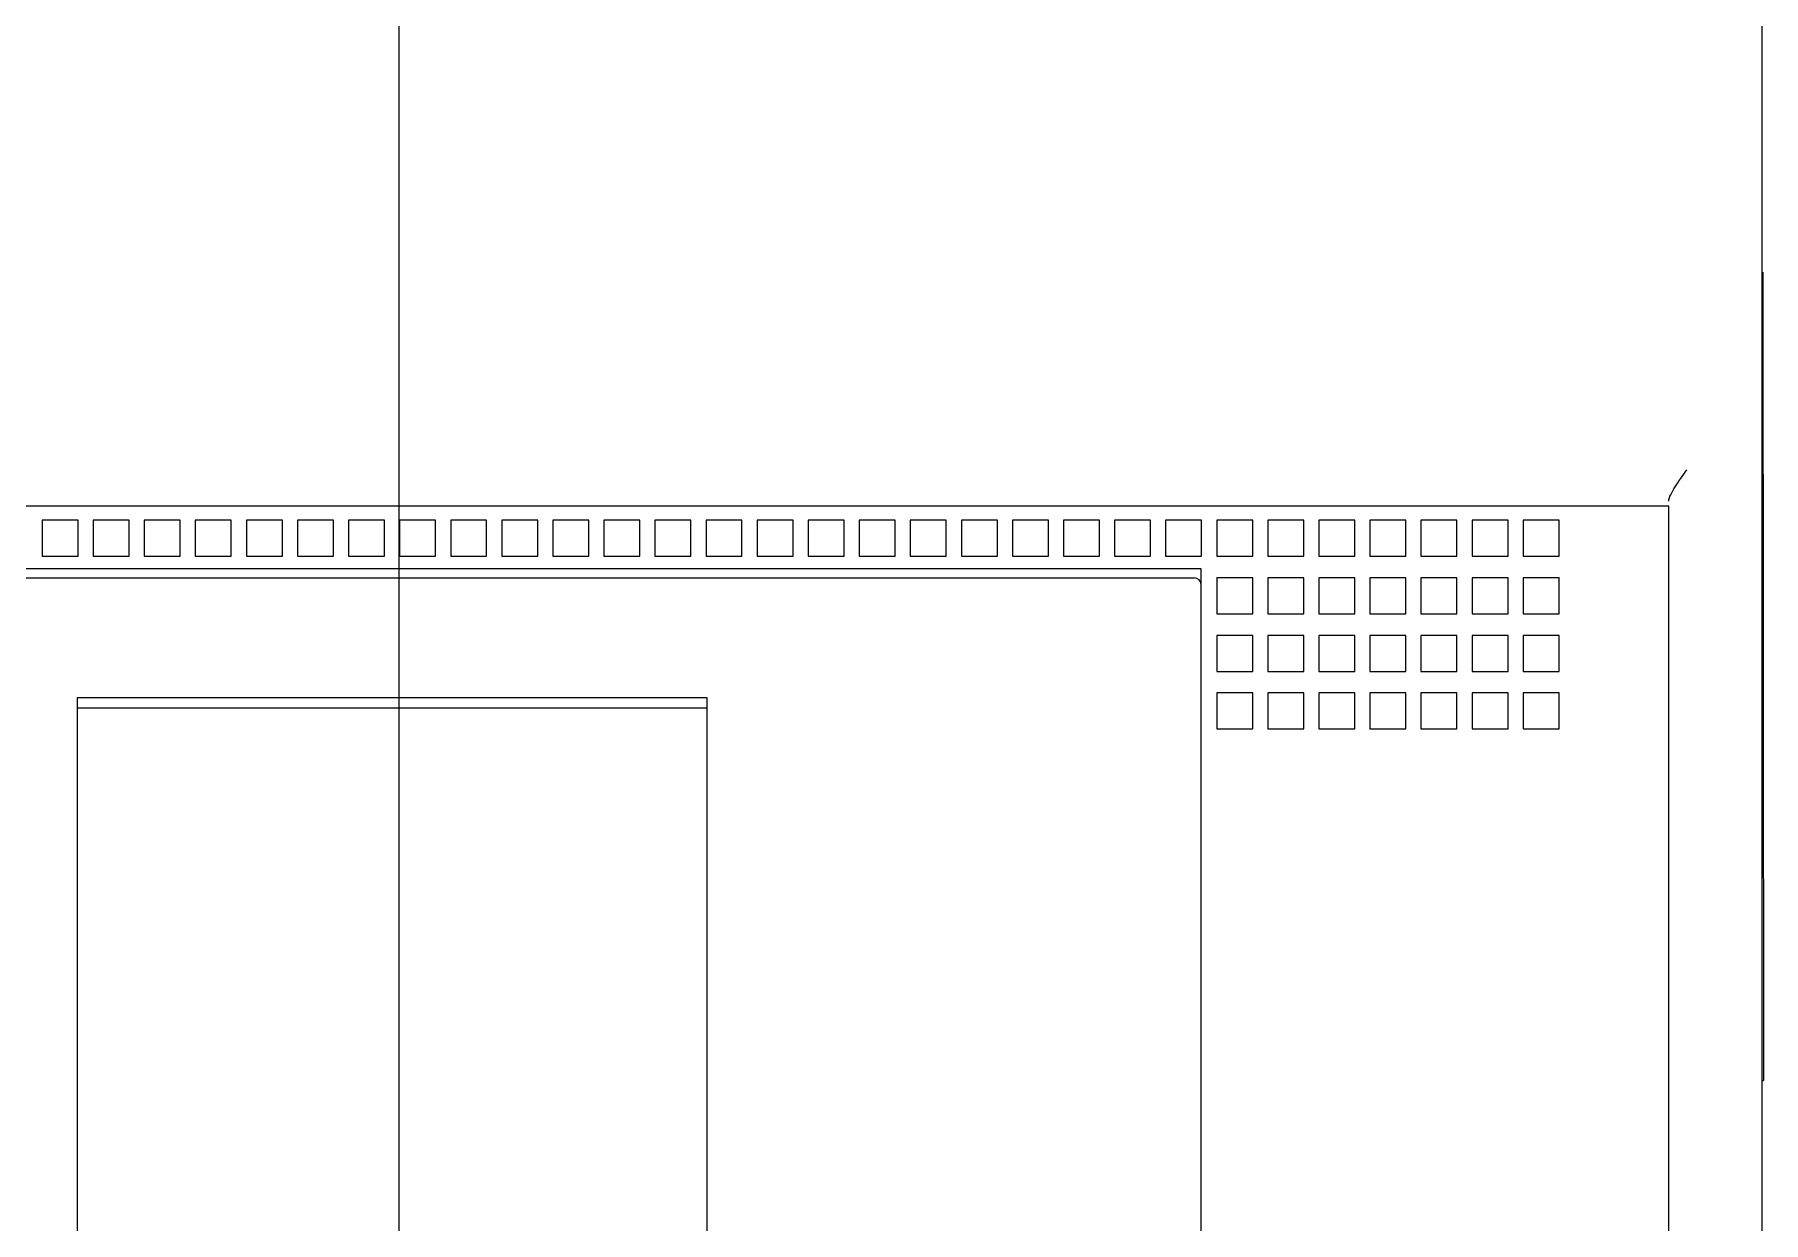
# Model space of a CAD drawing. Header units: inches. Extents: x -0.2 to 94.8, y -0.3 to 60.7.
# Drawn here: x 36.882 to 38.775, y 32.45 to 33.751 of the extents above; entities that cross this region are included whole.
import ezdxf

# ---------------------------------------------------------------- set-up
doc = ezdxf.new("R2010")
doc.units = ezdxf.units.IN
doc.header["$MEASUREMENT"] = 0
doc.layers.add('PSYMS', color=2, linetype='Continuous')

msp = doc.modelspace()

# ---------------------------------------------------------------- linework, layer by layer
at = {"color": 6, "linetype": 'Continuous'}
for p, q in [((38.77396, 30.28115), (38.77396, 34.9283)), ((35.87539, 33.23484), (38.67156, 33.23484)), ((38.67156, 31.45735), (38.67156, 33.23484)), ((36.92967, 33.21909), (36.89028, 33.21909)), ((36.89028, 33.21909), (36.89028, 33.17971)), ((36.92967, 33.17971), (36.92967, 33.21909)), ((36.98559, 33.21909), (36.94621, 33.21909)), ((36.94621, 33.21909), (36.94621, 33.17971)), ((36.98559, 33.17971), (36.98559, 33.21909)), ((37.04151, 33.21909), (37.00213, 33.21909)), ((37.00213, 33.21909), (37.00213, 33.17971)), ((37.04151, 33.17971), (37.04151, 33.21909)), ((37.09744, 33.21909), (37.05805, 33.21909)), ((37.05805, 33.21909), (37.05805, 33.17971)), ((37.09744, 33.17971), (37.09744, 33.21909)), ((37.15336, 33.21909), (37.11398, 33.21909)), ((37.11398, 33.21909), (37.11398, 33.17971)), ((37.15336, 33.17971), (37.15336, 33.21909)), ((37.20928, 33.21909), (37.1699, 33.21909)), ((37.1699, 33.21909), (37.1699, 33.17971)), ((37.20928, 33.17971), (37.20928, 33.21909)), ((37.26521, 33.21909), (37.22582, 33.21909)), ((37.22582, 33.21909), (37.22582, 33.17971)), ((37.26521, 33.17971), (37.26521, 33.21909)), ((37.32113, 33.21909), (37.28175, 33.21909)), ((37.28175, 33.21909), (37.28175, 33.17971)), ((37.32113, 33.17971), (37.32113, 33.21909)), ((37.37705, 33.21909), (37.33767, 33.21909)), ((37.33767, 33.21909), (37.33767, 33.17971)), ((37.37705, 33.17971), (37.37705, 33.21909)), ((37.43298, 33.21909), (37.39359, 33.21909)), ((37.39359, 33.21909), (37.39359, 33.17971)), ((37.43298, 33.17971), (37.43298, 33.21909)), ((37.4889, 33.21909), (37.44952, 33.21909)), ((37.44952, 33.21909), (37.44952, 33.17971)), ((37.4889, 33.17971), (37.4889, 33.21909)), ((37.54482, 33.21909), (37.50544, 33.21909)), ((37.50544, 33.21909), (37.50544, 33.17971)), ((37.54482, 33.17971), (37.54482, 33.21909)), ((37.60075, 33.21909), (37.56136, 33.21909)), ((37.56136, 33.21909), (37.56136, 33.17971)), ((37.60075, 33.17971), (37.60075, 33.21909)), ((37.65667, 33.21909), (37.61729, 33.21909)), ((37.61729, 33.21909), (37.61729, 33.17971)), ((37.65667, 33.17971), (37.65667, 33.21909)), ((37.71259, 33.21909), (37.67321, 33.21909)), ((37.67321, 33.21909), (37.67321, 33.17971)), ((37.71259, 33.17971), (37.71259, 33.21909)), ((37.76852, 33.21909), (37.72913, 33.21909)), ((37.72913, 33.21909), (37.72913, 33.17971)), ((37.76852, 33.17971), (37.76852, 33.21909)), ((37.82444, 33.21909), (37.78506, 33.21909)), ((37.78506, 33.21909), (37.78506, 33.17971)), ((37.82444, 33.17971), (37.82444, 33.21909)), ((37.88036, 33.21909), (37.84098, 33.21909)), ((37.84098, 33.21909), (37.84098, 33.17971)), ((37.88036, 33.17971), (37.88036, 33.21909)), ((37.93629, 33.21909), (37.8969, 33.21909)), ((37.8969, 33.21909), (37.8969, 33.17971)), ((37.93629, 33.17971), (37.93629, 33.21909)), ((37.99221, 33.21909), (37.95283, 33.21909)), ((37.95283, 33.21909), (37.95283, 33.17971)), ((37.99221, 33.17971), (37.99221, 33.21909)), ((38.04813, 33.21909), (38.00875, 33.21909)), ((38.00875, 33.21909), (38.00875, 33.17971)), ((38.04813, 33.17971), (38.04813, 33.21909)), ((38.10406, 33.21909), (38.06467, 33.21909)), ((38.06467, 33.21909), (38.06467, 33.17971)), ((38.10406, 33.17971), (38.10406, 33.21909)), ((38.1206, 33.21909), (38.1206, 33.17971)), ((38.15998, 33.21909), (38.1206, 33.21909)), ((38.15998, 33.17971), (38.15998, 33.21909)), ((38.17652, 33.21909), (38.17652, 33.17971)), ((38.2159, 33.21909), (38.17652, 33.21909)), ((38.2159, 33.17971), (38.2159, 33.21909)), ((38.23244, 33.21909), (38.23244, 33.17971)), ((38.27183, 33.21909), (38.23244, 33.21909)), ((38.27183, 33.17971), (38.27183, 33.21909)), ((38.28837, 33.21909), (38.28837, 33.17971)), ((38.32775, 33.21909), (38.28837, 33.21909)), ((38.32775, 33.17971), (38.32775, 33.21909)), ((38.34429, 33.21909), (38.34429, 33.17971)), ((38.38367, 33.21909), (38.34429, 33.21909)), ((38.38367, 33.17971), (38.38367, 33.21909)), ((38.40021, 33.21909), (38.40021, 33.17971)), ((38.4396, 33.21909), (38.40021, 33.21909)), ((38.4396, 33.17971), (38.4396, 33.21909)), ((38.45614, 33.21909), (38.45614, 33.17971)), ((38.49552, 33.21909), (38.45614, 33.21909)), ((38.49552, 33.17971), (38.49552, 33.21909)), ((38.51206, 33.21909), (38.51206, 33.17971)), ((38.55144, 33.21909), (38.51206, 33.21909)), ((38.55144, 33.17971), (38.55144, 33.21909)), ((36.89028, 33.17971), (36.92967, 33.17971)), ((36.94621, 33.17971), (36.98559, 33.17971)), ((37.00213, 33.17971), (37.04151, 33.17971)), ((37.05805, 33.17971), (37.09744, 33.17971)), ((37.11398, 33.17971), (37.15336, 33.17971)), ((37.1699, 33.17971), (37.20928, 33.17971)), ((37.22582, 33.17971), (37.26521, 33.17971)), ((37.28175, 33.17971), (37.32113, 33.17971)), ((37.33767, 33.17971), (37.37705, 33.17971)), ((37.39359, 33.17971), (37.43298, 33.17971)), ((37.44952, 33.17971), (37.4889, 33.17971)), ((37.50544, 33.17971), (37.54482, 33.17971)), ((37.56136, 33.17971), (37.60075, 33.17971)), ((37.61729, 33.17971), (37.65667, 33.17971)), ((37.67321, 33.17971), (37.71259, 33.17971)), ((37.72913, 33.17971), (37.76852, 33.17971)), ((37.78506, 33.17971), (37.82444, 33.17971)), ((37.84098, 33.17971), (37.88036, 33.17971)), ((37.8969, 33.17971), (37.93629, 33.17971)), ((37.95283, 33.17971), (37.99221, 33.17971)), ((38.00875, 33.17971), (38.04813, 33.17971)), ((38.06467, 33.17971), (38.10406, 33.17971)), ((38.1206, 33.17971), (38.15998, 33.17971)), ((38.17652, 33.17971), (38.2159, 33.17971)), ((38.23244, 33.17971), (38.27183, 33.17971)), ((38.28837, 33.17971), (38.32775, 33.17971)), ((38.34429, 33.17971), (38.38367, 33.17971)), ((38.40021, 33.17971), (38.4396, 33.17971)), ((38.45614, 33.17971), (38.49552, 33.17971)), ((38.51206, 33.17971), (38.55144, 33.17971)), ((38.15959, 33.16592), (36.38737, 33.16592)), ((36.39524, 33.15608), (38.15171, 33.15608)), ((38.15959, 31.53154), (38.15959, 33.16592)), ((38.17652, 33.15608), (38.17652, 33.1167)), ((38.2159, 33.15608), (38.17652, 33.15608)), ((38.2159, 33.1167), (38.2159, 33.15608)), ((38.23244, 33.15608), (38.23244, 33.1167)), ((38.27183, 33.15608), (38.23244, 33.15608)), ((38.27183, 33.1167), (38.27183, 33.15608)), ((38.28837, 33.15608), (38.28837, 33.1167)), ((38.32775, 33.15608), (38.28837, 33.15608)), ((38.32775, 33.1167), (38.32775, 33.15608)), ((38.34429, 33.15608), (38.34429, 33.1167)), ((38.38367, 33.15608), (38.34429, 33.15608)), ((38.38367, 33.1167), (38.38367, 33.15608)), ((38.40021, 33.15608), (38.40021, 33.1167)), ((38.4396, 33.15608), (38.40021, 33.15608)), ((38.4396, 33.1167), (38.4396, 33.15608)), ((38.45614, 33.15608), (38.45614, 33.1167)), ((38.49552, 33.15608), (38.45614, 33.15608)), ((38.49552, 33.1167), (38.49552, 33.15608)), ((38.51206, 33.15608), (38.51206, 33.1167)), ((38.55144, 33.15608), (38.51206, 33.15608)), ((38.55144, 33.1167), (38.55144, 33.15608)), ((38.17652, 33.1167), (38.2159, 33.1167)), ((38.23244, 33.1167), (38.27183, 33.1167)), ((38.28837, 33.1167), (38.32775, 33.1167)), ((38.34429, 33.1167), (38.38367, 33.1167)), ((38.40021, 33.1167), (38.4396, 33.1167)), ((38.45614, 33.1167), (38.49552, 33.1167)), ((38.51206, 33.1167), (38.55144, 33.1167)), ((38.17652, 33.09307), (38.17652, 33.05368)), ((38.2159, 33.09307), (38.17652, 33.09307)), ((38.2159, 33.05368), (38.2159, 33.09307)), ((38.23244, 33.09307), (38.23244, 33.05368)), ((38.27183, 33.09307), (38.23244, 33.09307)), ((38.27183, 33.05368), (38.27183, 33.09307)), ((38.28837, 33.09307), (38.28837, 33.05368)), ((38.32775, 33.09307), (38.28837, 33.09307)), ((38.32775, 33.05368), (38.32775, 33.09307)), ((38.34429, 33.09307), (38.34429, 33.05368)), ((38.38367, 33.09307), (38.34429, 33.09307)), ((38.38367, 33.05368), (38.38367, 33.09307)), ((38.40021, 33.09307), (38.40021, 33.05368)), ((38.4396, 33.09307), (38.40021, 33.09307)), ((38.4396, 33.05368), (38.4396, 33.09307)), ((38.45614, 33.09307), (38.45614, 33.05368)), ((38.49552, 33.09307), (38.45614, 33.09307)), ((38.49552, 33.05368), (38.49552, 33.09307)), ((38.51206, 33.09307), (38.51206, 33.05368)), ((38.55144, 33.09307), (38.51206, 33.09307)), ((38.55144, 33.05368), (38.55144, 33.09307)), ((38.17652, 33.05368), (38.2159, 33.05368)), ((38.23244, 33.05368), (38.27183, 33.05368)), ((38.28837, 33.05368), (38.32775, 33.05368)), ((38.34429, 33.05368), (38.38367, 33.05368)), ((38.40021, 33.05368), (38.4396, 33.05368)), ((38.45614, 33.05368), (38.49552, 33.05368)), ((38.51206, 33.05368), (38.55144, 33.05368)), ((36.92888, 33.02497), (37.61808, 33.02497)), ((36.92888, 31.62016), (36.92888, 33.02497)), ((37.61808, 33.02497), (37.61808, 31.62016)), ((38.17652, 33.03005), (38.17652, 32.99067)), ((38.2159, 33.03005), (38.17652, 33.03005)), ((38.2159, 32.99067), (38.2159, 33.03005)), ((38.23244, 33.03005), (38.23244, 32.99067)), ((38.27183, 33.03005), (38.23244, 33.03005)), ((38.27183, 32.99067), (38.27183, 33.03005)), ((38.28837, 33.03005), (38.28837, 32.99067)), ((38.32775, 33.03005), (38.28837, 33.03005)), ((38.32775, 32.99067), (38.32775, 33.03005)), ((38.34429, 33.03005), (38.34429, 32.99067)), ((38.38367, 33.03005), (38.34429, 33.03005)), ((38.38367, 32.99067), (38.38367, 33.03005)), ((38.40021, 33.03005), (38.40021, 32.99067)), ((38.4396, 33.03005), (38.40021, 33.03005)), ((38.4396, 32.99067), (38.4396, 33.03005)), ((38.45614, 33.03005), (38.45614, 32.99067)), ((38.49552, 33.03005), (38.45614, 33.03005)), ((38.49552, 32.99067), (38.49552, 33.03005)), ((38.51206, 33.03005), (38.51206, 32.99067)), ((38.55144, 33.03005), (38.51206, 33.03005)), ((38.55144, 32.99067), (38.55144, 33.03005)), ((36.92888, 33.01397), (37.61808, 33.01397)), ((38.17652, 32.99067), (38.2159, 32.99067)), ((38.23244, 32.99067), (38.27183, 32.99067)), ((38.28837, 32.99067), (38.32775, 32.99067)), ((38.34429, 32.99067), (38.38367, 32.99067)), ((38.40021, 32.99067), (38.4396, 32.99067)), ((38.45614, 32.99067), (38.49552, 32.99067)), ((38.51206, 32.99067), (38.55144, 32.99067))]:
    msp.add_line(p, q, dxfattribs=at)
at = {"color": 7, "linetype": 'Continuous'}
for p in [(38.77468, 33.49083), (38.77396, 32.6059)]:
    msp.add_line(p, (38.7752, 32.6059), dxfattribs=at)
at = {"color": 6, "linetype": 'Continuous'}
msp.add_arc((38.15171, 33.1482), 0.00788, 0, 90, dxfattribs=at)
msp.add_open_spline([(38.67156, 33.24012), (38.67156, 33.24257), (38.67392, 33.24805), (38.67865, 33.25603), (38.68472, 33.26496), (38.68904, 33.2711), (38.69125, 33.27423)], degree=3, knots=[0, 0, 0, 0, 0.1853332, 0.4320055, 0.7098167, 1, 1, 1, 1], dxfattribs=at)
at = {"layer": 'PSYMS'}
msp.add_line((37.28125, 23), (37.28125, 40.02375), dxfattribs=at)

doc.saveas('drawing.dxf')
